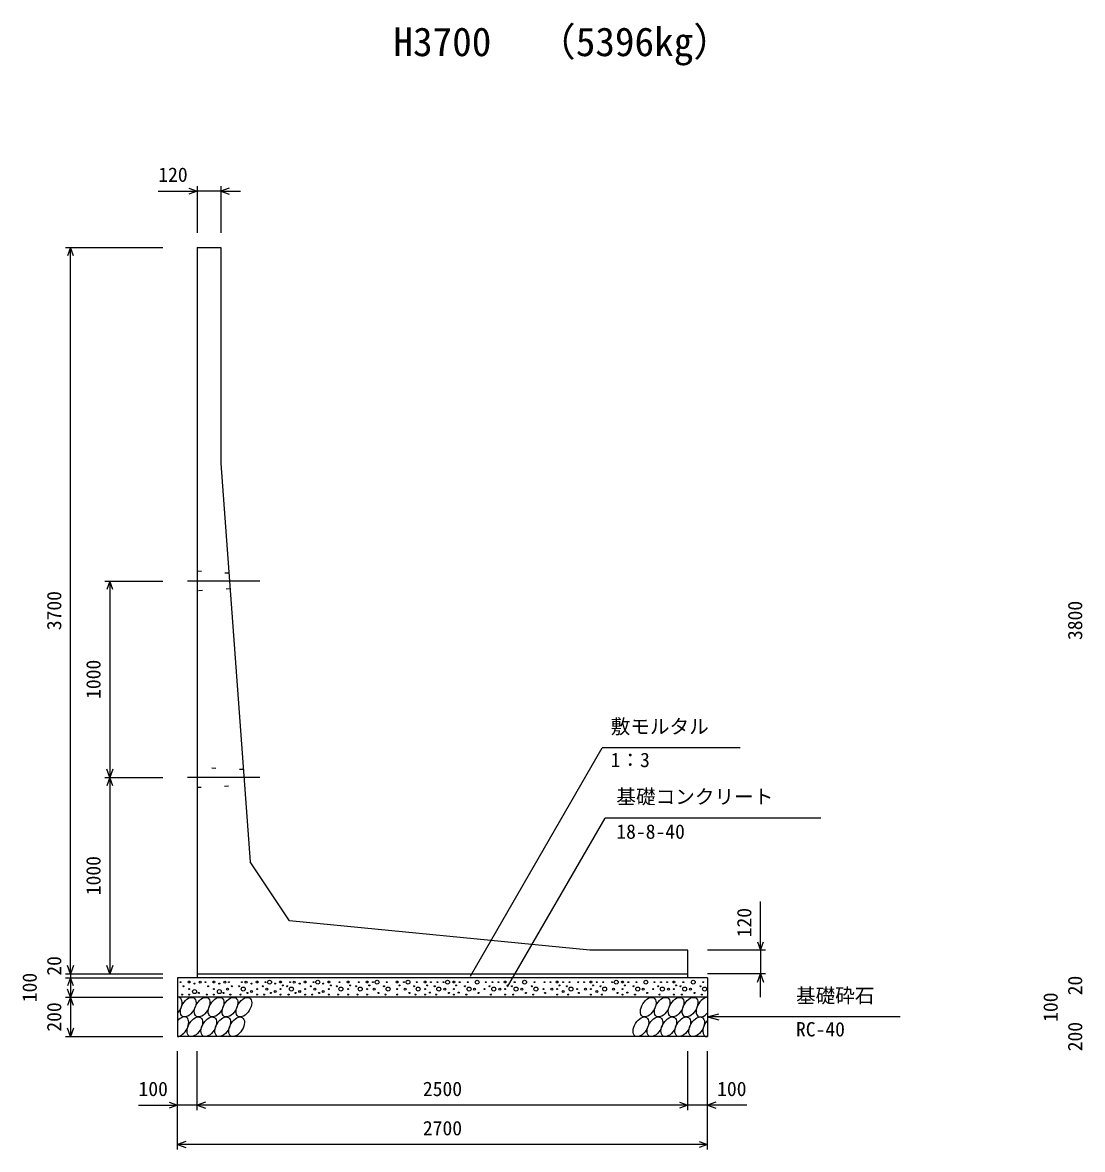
# Model space of a CAD drawing. Units: millimetres, scale not verified. Extents: x -67200 to 67200, y -23760 to 23760.
# Drawn here: x 39374 to 44773, y -13901 to -8160 of the extents above; entities that cross this region are included whole.
import ezdxf
from ezdxf.enums import TextEntityAlignment as Align

# ---------------------------------------------------------------- set-up
doc = ezdxf.new("R2010")
doc.units = ezdxf.units.MM
doc.header["$LTSCALE"] = 80
doc.linetypes.add('CHAIN1', pattern=[8, 5, -1, 1, -1])
doc.linetypes.add('DOTTED', pattern=[1.75, 0.25, -1.5])
for name, color, linetype, lineweight in [('0-0_CENTER', 7, 'CHAIN1', 25), ('0-1_DIM', 7, 'Continuous', 25), ('0-3_HATCH', 6, 'Continuous', 25), ('0-6_OUTLINE', 1, 'Continuous', 25), ('0-7_OUTLINE2', 4, 'DOTTED', 25), ('0-8_TXT', 7, 'Continuous', 25)]:
    doc.layers.add(name, color=color, linetype=linetype, lineweight=lineweight)
doc.styles.add('ＭＳ ゴシック', font='')
doc.styles.get('ＭＳ ゴシック').set_extended_font_data('MS Gothic')

msp = doc.modelspace()

# ---------------------------------------------------------------- linework, layer by layer
at = {"layer": '0-0_CENTER'}
for p, q in [((40583.15, -11005.79), (40213.96, -11005.79)), ((40583.15, -12005.79), (40213.96, -12005.79))]:
    msp.add_line(p, q, dxfattribs=at)
at = {"layer": '0-1_DIM'}
for p, q in [((40263.75, -8993.9), (40263.75, -9230.79)), ((40383.75, -8993.9), (40383.75, -9230.79)), ((40064.21, -9018.9), (40263.75, -9018.9)), ((40383.75, -9018.9), (40263.75, -9018.9)), ((40383.75, -9018.9), (40483.75, -9018.9)), ((39593.04, -9305.79), (40088.04, -9305.79)), ((39618.04, -13005.79), (39618.04, -9305.79)), ((39793.04, -11005.79), (40088.04, -11005.79)), ((39818.04, -11005.79), (39818.04, -12005.79)), ((41655.17, -13017.69), (42326.44, -11855.01)), ((43028.85, -11855.01), (42326.44, -11855.01)), ((39793.04, -12005.79), (40088.04, -12005.79)), ((39818.04, -12005.79), (39818.04, -13005.79)), ((41844.65, -13072.08), (42340.92, -12212.52)), ((43440.46, -12212.52), (42340.92, -12212.52)), ((43133.04, -12885.79), (43133.04, -12638.1)), ((43158.04, -12885.79), (42863.04, -12885.79)), ((43133.04, -12885.79), (43133.04, -13005.79)), ((39593.04, -13005.79), (40088.04, -13005.79)), ((39593.04, -13025.79), (40088.04, -13025.79)), ((39618.04, -13005.79), (39618.04, -13025.79)), ((39618.04, -13025.79), (39618.04, -13125.79)), ((43158.04, -13005.79), (42863.04, -13005.79)), ((43133.04, -13125.79), (43133.04, -13005.79)), ((39593.04, -13125.79), (40088.04, -13125.79)), ((39618.04, -13125.79), (39618.04, -13325.79)), ((42863.04, -13225.79), (42920.99, -13210.26)), ((43843.36, -13225.79), (42863.04, -13225.79)), ((42863.04, -13225.79), (42920.99, -13241.32)), ((39593.04, -13325.79), (40088.04, -13325.79)), ((40163.04, -13900.79), (40163.04, -13400.79)), ((40263.04, -13700.79), (40263.04, -13400.79)), ((42763.04, -13700.79), (42763.04, -13400.79)), ((42763.04, -13700.79), (42763.04, -13400.79)), ((42863.04, -13900.79), (42863.04, -13400.79)), ((39963.49, -13675.79), (40163.04, -13675.79)), ((40263.04, -13675.79), (40163.04, -13675.79)), ((42763.04, -13675.79), (40263.04, -13675.79)), ((42863.04, -13675.79), (42763.04, -13675.79)), ((43062.58, -13675.79), (42863.04, -13675.79)), ((42863.04, -13875.79), (40163.04, -13875.79))]:
    msp.add_line(p, q, dxfattribs=at)
for points in [[(40221.46, -9003.51), (40263.75, -9018.9), (40221.46, -9034.29)], [(40426.04, -9003.51), (40383.75, -9018.9), (40426.04, -9034.29)], [(39633.43, -9348.08), (39618.04, -9305.79), (39602.64, -9348.08)], [(39833.43, -11048.08), (39818.04, -11005.79), (39802.64, -11048.08)], [(39833.43, -11963.51), (39818.04, -12005.79), (39802.64, -11963.51)], [(39833.43, -12048.08), (39818.04, -12005.79), (39802.64, -12048.08)], [(43117.64, -12843.51), (43133.04, -12885.79), (43148.43, -12843.51)], [(39633.43, -12963.51), (39618.04, -13005.79), (39602.64, -12963.51)], [(39833.43, -12963.51), (39818.04, -13005.79), (39802.64, -12963.51)], [(39633.43, -13068.08), (39618.04, -13025.79), (39602.64, -13068.08)], [(43117.64, -13048.08), (43133.04, -13005.79), (43148.43, -13048.08)], [(39633.43, -13083.51), (39618.04, -13125.79), (39602.64, -13083.51)], [(39633.43, -13168.08), (39618.04, -13125.79), (39602.64, -13168.08)], [(39633.43, -13283.51), (39618.04, -13325.79), (39602.64, -13283.51)], [(40120.75, -13660.4), (40163.04, -13675.79), (40120.75, -13691.18)], [(40305.32, -13660.4), (40263.04, -13675.79), (40305.32, -13691.18)], [(42720.75, -13660.4), (42763.04, -13675.79), (42720.75, -13691.18)], [(42905.32, -13660.4), (42863.04, -13675.79), (42905.32, -13691.18)], [(40205.32, -13860.4), (40163.04, -13875.79), (40205.32, -13891.18)], [(42820.75, -13860.4), (42863.04, -13875.79), (42820.75, -13891.18)]]:
    msp.add_lwpolyline(points, dxfattribs=at)
at = {"layer": '0-3_HATCH'}
for centre, radius in [((40179, -13048.62), 2.5), ((40193.02, -13069.63), 2.5), ((40221.9, -13047.74), 5), ((40221.9, -13083.63), 2.5), ((40249.94, -13096.77), 10), ((40249.94, -13055.62), 2.5), ((40277.97, -13048.62), 5), ((40305.11, -13048.62), 2.5), ((40319.13, -13069.63), 2.5), ((40348, -13047.74), 5), ((40348, -13083.63), 2.5), ((40376.04, -13096.77), 10), ((40376.04, -13055.62), 2.5), ((40404.08, -13048.62), 5), ((40418.1, -13083.63), 5), ((40425.11, -13048.62), 2.5), ((40439.13, -13069.63), 2.5), ((40476.94, -13069.63), 2.5), ((40497.97, -13083.63), 10), ((40490.96, -13048.62), 2.5), ((40511.99, -13048.62), 5), ((40540.03, -13055.62), 2.5), ((40568.07, -13047.74), 5), ((40568.07, -13083.63), 2.5), ((40596.94, -13069.63), 2.5), ((40610.96, -13048.62), 2.5), ((40617.97, -13083.63), 5), ((40631.99, -13048.62), 10), ((40660.03, -13055.62), 2.5), ((40688.07, -13047.74), 5), ((40688.07, -13083.63), 2.5), ((40699.41, -13065.31), 2.5), ((40722.17, -13069.63), 2.5), ((40743.2, -13083.63), 10), ((40736.19, -13048.62), 2.5), ((40757.22, -13048.62), 5), ((40785.25, -13055.62), 2.5), ((40813.29, -13047.74), 5), ((40813.29, -13083.63), 2.5), ((40842.17, -13069.63), 2.5), ((40856.19, -13048.62), 2.5), ((40863.2, -13083.63), 5), ((40877.22, -13048.62), 10), ((40905.25, -13055.62), 2.5), ((40933.29, -13047.74), 5), ((40933.29, -13083.63), 2.5), ((40944.63, -13065.31), 2.5), ((40974.09, -13069.63), 2.5), ((40995.12, -13083.63), 10), ((40988.11, -13048.62), 2.5), ((41031.73, -13047.74), 5), ((41031.73, -13083.63), 2.5), ((41043.07, -13065.31), 2.5), ((41072.53, -13069.63), 2.5), ((41093.56, -13083.63), 10), ((41086.55, -13048.62), 2.5), ((41128.72, -13047.74), 5), ((41128.72, -13083.63), 2.5), ((41140.06, -13065.31), 2.5), ((41158.42, -13048.62), 2.5), ((41165.43, -13083.63), 5), ((41179.45, -13048.62), 10), ((41214.8, -13069.63), 2.5), ((41235.83, -13083.63), 10), ((41228.82, -13048.62), 2.5), ((41282.12, -13047.74), 5), ((41282.12, -13083.63), 2.5), ((41293.45, -13065.31), 2.5), ((41316.08, -13048.62), 2.5), ((41323.09, -13083.63), 5), ((41337.11, -13048.62), 10), ((41367.78, -13069.63), 2.5), ((41388.81, -13083.63), 10), ((41381.8, -13048.62), 2.5), ((41423.97, -13047.74), 5), ((41423.97, -13083.63), 2.5), ((41435.31, -13065.31), 2.5), ((41453.67, -13048.62), 2.5), ((41472.9, -13069.63), 2.5), ((41493.93, -13083.63), 10), ((41486.92, -13048.62), 2.5), ((41517.71, -13048.62), 2.5), ((41524.72, -13083.63), 5), ((41538.74, -13048.62), 10), ((41570.51, -13047.74), 5), ((41570.51, -13083.63), 2.5), ((41581.85, -13065.31), 2.5), ((41600.2, -13048.62), 2.5), ((41627.2, -13069.63), 2.5), ((41648.23, -13083.63), 10), ((41641.22, -13048.62), 2.5), ((41675.36, -13083.63), 5), ((41689.38, -13048.62), 10), ((41727.03, -13083.63), 2.5), ((41733.46, -13048.62), 2.5), ((41752.7, -13069.63), 2.5), ((41773.73, -13083.63), 10), ((41766.72, -13048.62), 2.5), ((41797.5, -13048.62), 2.5), ((41804.51, -13083.63), 5), ((41831.91, -13047.74), 5), ((41831.91, -13083.63), 2.5), ((41843.25, -13065.31), 2.5), ((41866.37, -13069.63), 2.5), ((41887.4, -13083.63), 10), ((41880.39, -13048.62), 2.5), ((41917, -13083.63), 5), ((41931.02, -13048.62), 10), ((41967.64, -13069.63), 2.5), ((41988.67, -13083.63), 10), ((41981.66, -13048.62), 2.5), ((42026.69, -13083.63), 2.5), ((42033.13, -13048.62), 2.5), ((42062.5, -13048.62), 2.5), ((42069.51, -13083.63), 5), ((42096.91, -13047.74), 5), ((42096.91, -13083.63), 2.5), ((42108.25, -13065.31), 2.5), ((42127.22, -13048.62), 2.5), ((42146.43, -13069.63), 2.5), ((42167.46, -13083.63), 10), ((42160.44, -13048.62), 2.5), ((42198.18, -13083.63), 2.5), ((42204.61, -13048.62), 2.5), ((42233.98, -13048.62), 2.5), ((42241, -13083.63), 5), ((42268.39, -13047.74), 5), ((42268.39, -13083.63), 2.5), ((42279.73, -13065.31), 2.5), ((42298.7, -13048.62), 2.5), ((42317.91, -13069.63), 2.5), ((42338.94, -13083.63), 10), ((42331.93, -13048.62), 2.5), ((42376.84, -13048.62), 2.5), ((42383.85, -13083.63), 5), ((42397.87, -13048.62), 10), ((42429.63, -13047.74), 5), ((42429.63, -13083.63), 2.5), ((42440.97, -13065.31), 2.5), ((42459.33, -13048.62), 2.5), ((42486.32, -13069.63), 2.5), ((42507.35, -13083.63), 10), ((42500.34, -13048.62), 2.5), ((42534.48, -13083.63), 5), ((42548.5, -13048.62), 10), ((42586.16, -13083.63), 2.5), ((42592.59, -13048.62), 2.5), ((42611.82, -13069.63), 2.5), ((42632.85, -13083.63), 10), ((42625.84, -13048.62), 2.5), ((42656.63, -13048.62), 2.5), ((42663.64, -13083.63), 5), ((42691.03, -13047.74), 5), ((42691.03, -13083.63), 2.5), ((42702.37, -13065.31), 2.5), ((42725.49, -13069.63), 2.5), ((42746.52, -13083.63), 10), ((42739.51, -13048.62), 2.5), ((42776.13, -13083.63), 5), ((42790.15, -13048.62), 10), ((42826.77, -13069.63), 2.5), ((42847.8, -13083.63), 10), ((42840.79, -13048.62), 2.5), ((40186.01, -13111.65), 2.5), ((40221.9, -13111.65), 2.5), ((40270.96, -13103.77), 2.5), ((40312.12, -13111.65), 2.5), ((40348, -13111.65), 2.5), ((40397.07, -13103.77), 2.5), ((40432.12, -13111.65), 2.5), ((40483.95, -13111.65), 2.5), ((40519, -13103.77), 2.5), ((40540.03, -13096.77), 5), ((40568.07, -13111.65), 2.5), ((40603.95, -13111.65), 2.5), ((40639, -13103.77), 2.5), ((40660.03, -13096.77), 5), ((40688.07, -13111.65), 2.5), ((40729.18, -13111.65), 2.5), ((40764.23, -13103.77), 2.5), ((40785.25, -13096.77), 5), ((40813.29, -13111.65), 2.5), ((40849.18, -13111.65), 2.5), ((40884.23, -13103.77), 2.5), ((40905.25, -13096.77), 5), ((40933.29, -13111.65), 2.5), ((40981.1, -13111.65), 2.5), ((41031.73, -13111.65), 2.5), ((41079.54, -13111.65), 2.5), ((41128.72, -13111.65), 2.5), ((41186.46, -13103.77), 2.5), ((41221.81, -13111.65), 2.5), ((41282.12, -13111.65), 2.5), ((41344.12, -13103.77), 2.5), ((41374.79, -13111.65), 2.5), ((41423.97, -13111.65), 2.5), ((41448.63, -13101.98), 2.5), ((41479.91, -13111.65), 2.5), ((41545.75, -13103.77), 2.5), ((41570.51, -13111.65), 2.5), ((41595.16, -13101.98), 2.5), ((41634.21, -13111.65), 2.5), ((41696.38, -13103.77), 2.5), ((41759.71, -13111.65), 2.5), ((41831.91, -13111.65), 2.5), ((41873.38, -13111.65), 2.5), ((41938.03, -13103.77), 2.5), ((41974.65, -13111.65), 2.5), ((42035.04, -13103.77), 2.5), ((42096.91, -13111.65), 2.5), ((42127.38, -13095.92), 5), ((42153.44, -13111.65), 2.5), ((42206.52, -13103.77), 2.5), ((42268.39, -13111.65), 2.5), ((42298.87, -13095.92), 5), ((42324.92, -13111.65), 2.5), ((42404.87, -13103.77), 2.5), ((42429.63, -13111.65), 2.5), ((42454.29, -13101.98), 2.5), ((42493.33, -13111.65), 2.5), ((42555.51, -13103.77), 2.5), ((42618.83, -13111.65), 2.5), ((42691.03, -13111.65), 2.5), ((42732.5, -13111.65), 2.5), ((42797.16, -13103.77), 2.5), ((42833.78, -13111.65), 2.5)]:
    msp.add_circle(centre, radius, dxfattribs=at)
for centre, start_param, end_param in [((40146.55, -13175.81), 4.385593, 6.6745444), ((42844.56, -13175.81), 0.3357715, 4.4411806), ((40180.31, -13275.79), 3.5111464, 7.548991), ((42878.32, -13275.79), 1.2110787, 3.5658734)]:
    msp.add_ellipse(centre, major_axis=(29.09, 47.08), ratio=0.5792, start_param=start_param, end_param=end_param, dxfattribs=at)
for centre in [(40217.49, -13175.81), (40288.44, -13175.81), (40359.38, -13175.81), (40430.33, -13175.81), (40501.28, -13175.81), (42560.78, -13175.81), (42631.72, -13175.81), (42702.67, -13175.81), (42773.61, -13175.81), (40251.25, -13275.79), (40322.2, -13275.79), (40393.15, -13275.79), (40464.09, -13275.79), (42523.59, -13275.79), (42594.54, -13275.79), (42665.48, -13275.79), (42736.43, -13275.79), (42807.37, -13275.79)]:
    msp.add_ellipse(centre, major_axis=(29.09, 47.08), ratio=0.5792, dxfattribs=at)
at = {"layer": '0-6_OUTLINE'}
for p, q in [((40263.04, -9305.79), (40263.04, -13025.79)), ((40383.04, -10405.79), (40533.04, -12435.79)), ((40733.04, -12735.79), (40533.04, -12435.79)), ((42263.04, -12885.79), (40733.04, -12735.79)), ((40263.04, -13005.79), (42763.04, -13005.79)), ((42863.04, -13025.79), (42863.04, -13325.79)), ((42863.04, -13125.79), (40163.04, -13125.79)), ((42863.04, -13325.79), (40163.04, -13325.79))]:
    msp.add_line(p, q, dxfattribs=at)
for points in [[(40263.04, -9305.79), (40383.04, -9305.79), (40383.04, -10405.79)], [(42763.04, -13025.79), (42763.04, -12885.79), (42263.04, -12885.79)], [(42863.04, -13025.79), (40163.04, -13025.79), (40163.04, -13325.79)]]:
    msp.add_lwpolyline(points, dxfattribs=at)
at = {"layer": '0-7_OUTLINE2'}
for p, q in [((40424.42, -10965.79), (40263.04, -10955.2)), ((40430.33, -11045.79), (40263.04, -11055.79)), ((40498.31, -11965.79), (40263.04, -11955.79)), ((40263.04, -12055.79), (40504.22, -12045.79))]:
    msp.add_line(p, q, dxfattribs=at)

# ---------------------------------------------------------------- texts
at = {"layer": '0-1_DIM', "style": 'ＭＳ ゴシック'}
for s, p in [('120', (40065.11, -8993.9)), ('敷モルタル', (42369.29, -11805.01)), ('1：3', (42369.29, -11975.13)), ('基礎コンクリート', (42398.17, -12162.52)), ('18-8-40', (42398.17, -12340.15)), ('基礎砕石', (43313.29, -13175.79)), ('RC-40', (43313.29, -13347.17)), ('100', (39964.4, -13650.79)), ('2500', (41413.04, -13650.79)), ('100', (42911.68, -13650.79)), ('2700', (41413.04, -13850.79))]:
    msp.add_text(s, height=73.31, dxfattribs=at).set_placement(p, align=Align.BOTTOM_LEFT)
for s, p in [('3700', (39593.04, -11255.79)), ('3800', (44793.39, -11305.79)), ('1000', (39793.04, -11605.79)), ('1000', (39793.04, -12605.79)), ('120', (43108.04, -12820.15)), ('20', (39593.04, -13015.73)), ('100', (39468.04, -13150.79)), ('20', (44793.39, -13115.73)), ('100', (44668.39, -13250.79)), ('200', (39593.04, -13300.79)), ('200', (44793.39, -13400.79))]:
    msp.add_text(s, height=73.31, rotation=90, dxfattribs=at).set_placement(p, align=Align.BOTTOM_LEFT)
at = {"layer": '0-8_TXT', "style": 'ＭＳ ゴシック'}
for s, p in [('H3700', (41263.04, -8375.55)), ('（5396kg）', (41991.65, -8375.55))]:
    msp.add_text(s, height=146.6, dxfattribs=at).set_placement(p, align=Align.BOTTOM_LEFT)

doc.saveas('drawing.dxf')
